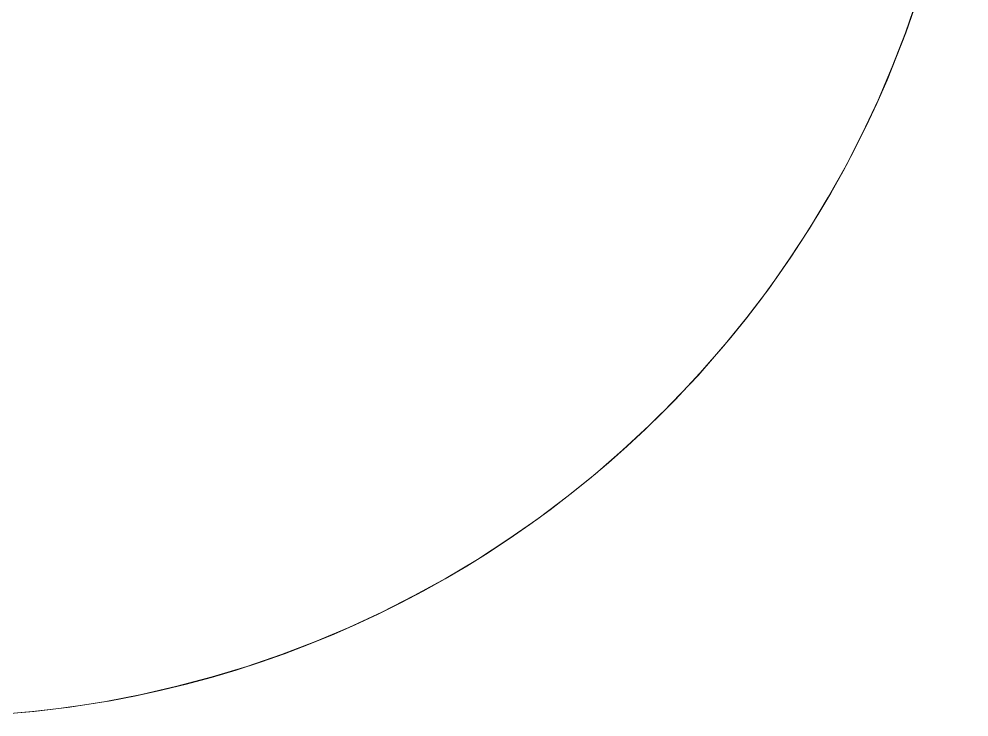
# Model space of a CAD drawing. Header units: millimetres. Extents: x 311 to 4068, y 1050 to 3803.
# Drawn here: x 1997 to 2202.5, y 1049.7 to 1200.7 of the extents above; entities that cross this region are included whole.
import ezdxf

# ---------------------------------------------------------------- set-up
doc = ezdxf.new("R2010")
doc.units = ezdxf.units.MM
doc.layers.add('ZANO_R', color=7, linetype='Continuous', lineweight=0)

msp = doc.modelspace()

# ---------------------------------------------------------------- linework, layer by layer
at = {"layer": 'ZANO_R'}
for p, q in [((2188.69, 1197.71), (2191.27, 1205.15)), ((2185.86, 1190.37), (2188.69, 1197.71)), ((2182.77, 1183.13), (2185.86, 1190.37)), ((2179.43, 1176), (2182.77, 1183.13)), ((2175.85, 1169), (2179.43, 1176)), ((2172.02, 1162.12), (2175.85, 1169)), ((2167.95, 1155.39), (2172.02, 1162.12)), ((2163.65, 1148.79), (2167.95, 1155.39)), ((2159.13, 1142.35), (2163.65, 1148.79)), ((2154.38, 1136.08), (2159.13, 1142.35)), ((2149.42, 1129.97), (2154.38, 1136.08)), ((2144.24, 1124.04), (2149.42, 1129.97)), ((2138.87, 1118.29), (2144.24, 1124.04)), ((2133.29, 1112.74), (2138.87, 1118.29)), ((2127.53, 1107.38), (2133.29, 1112.74)), ((2121.58, 1102.23), (2127.53, 1107.38)), ((2115.46, 1097.28), (2121.58, 1102.23)), ((2109.16, 1092.56), (2115.46, 1097.28)), ((2102.71, 1088.05), (2109.16, 1092.56)), ((2096.1, 1083.78), (2102.71, 1088.05)), ((2089.35, 1079.73), (2096.1, 1083.78)), ((2082.46, 1075.93), (2089.35, 1079.73)), ((2075.45, 1072.37), (2082.46, 1075.93)), ((2068.31, 1069.05), (2075.45, 1072.37)), ((2061.06, 1065.99), (2068.31, 1069.05)), ((2053.71, 1063.18), (2061.06, 1065.99)), ((2046.27, 1060.62), (2053.71, 1063.18)), ((2038.74, 1058.33), (2046.27, 1060.62)), ((2031.13, 1056.31), (2038.74, 1058.33)), ((2023.46, 1054.54), (2031.13, 1056.31)), ((2015.74, 1053.05), (2023.46, 1054.54)), ((2007.96, 1051.83), (2015.74, 1053.05)), ((1992.31, 1050.2), (2000.15, 1050.88)), ((2000.15, 1050.88), (2007.96, 1051.83))]:
    msp.add_line(p, q, dxfattribs=at)
msp.add_circle((1976.83, 1275.3), 225.62, dxfattribs=at)

doc.saveas('drawing.dxf')
